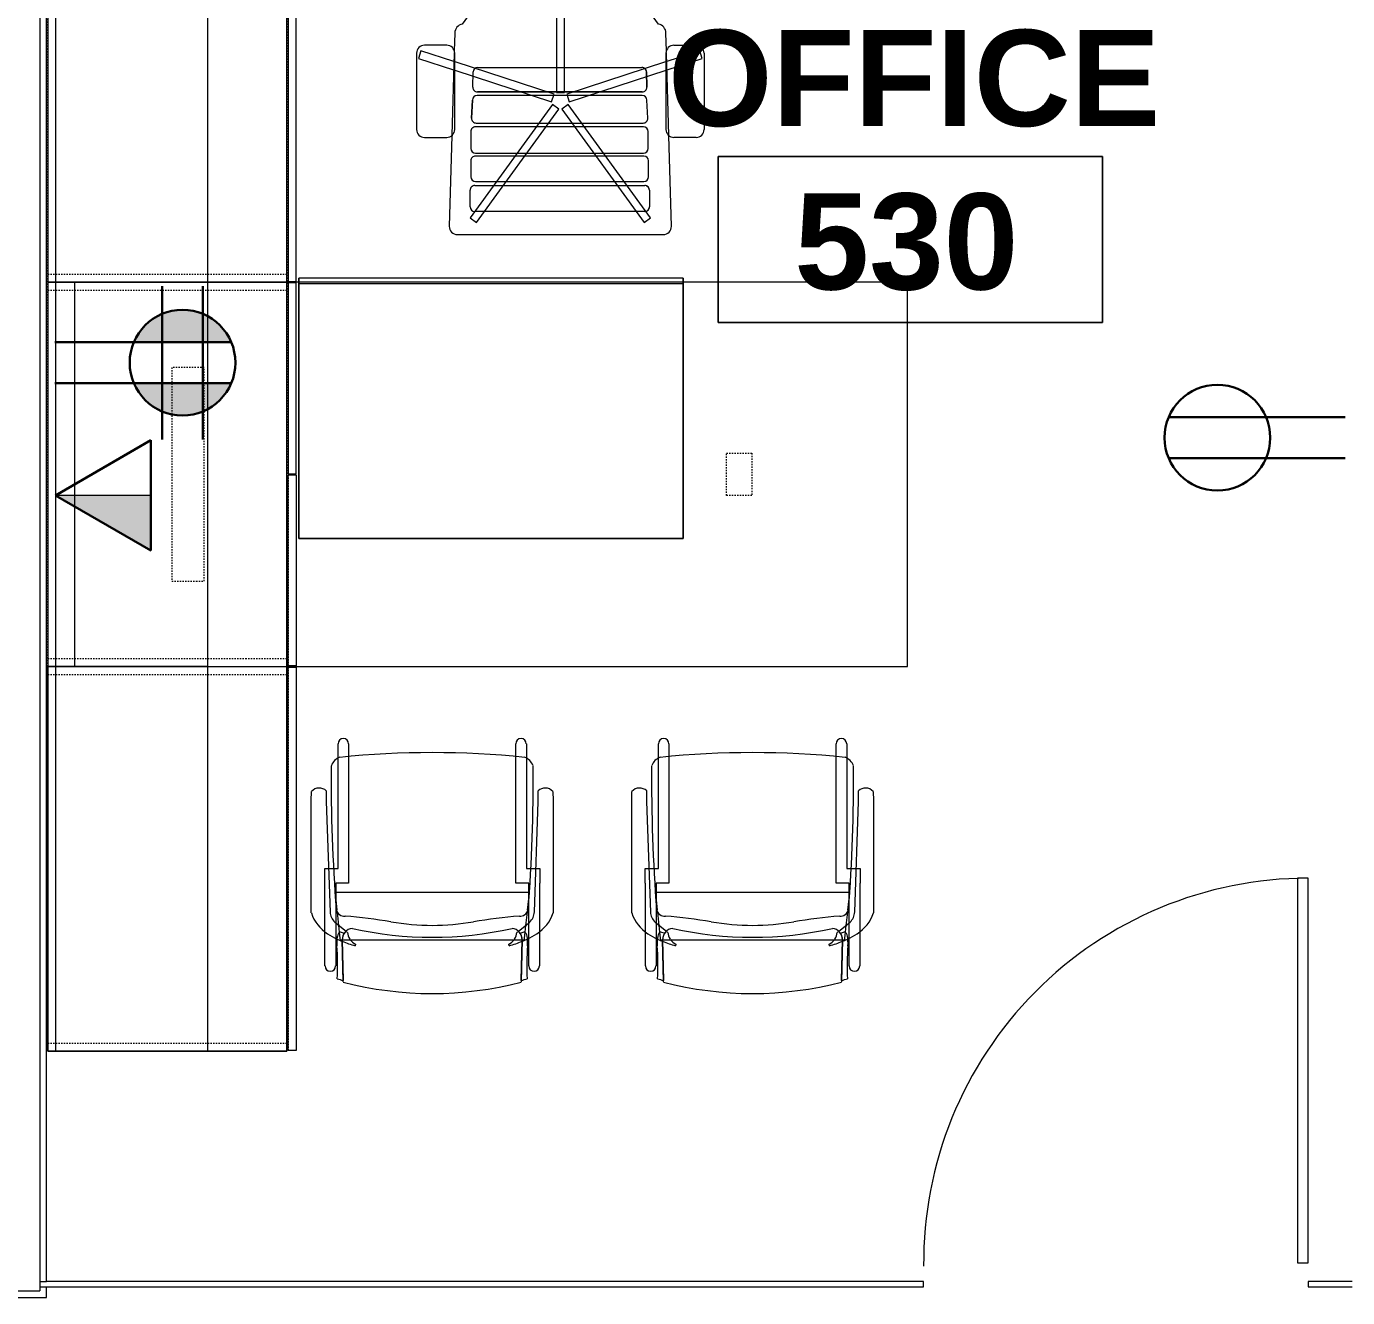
# Model space of a CAD drawing. Header units: inches. Extents: x 0 to 1865, y 0 to 1094.
# Drawn here: x 339.8 to 463.6, y 863.3 to 982.2 of the extents above; entities that cross this region are included whole.
import ezdxf

# ---------------------------------------------------------------- set-up
doc = ezdxf.new("R2010")
doc.units = ezdxf.units.IN
doc.header["$MEASUREMENT"] = 0
doc.linetypes.add('Dash', pattern=[0.25, 0.125, -0.125])
for name, color, linetype, lineweight in [('A-ANNO-NOTE', 131, 'Continuous', 9), ('A-AREA-IDEN', 2, 'Continuous', 9), ('A-DOOR', 31, 'Continuous', 13), ('A-WALL', 113, 'Continuous', 13), ('I-FURN', 30, 'Continuous', 9), ('I-FURN-PNLS', 30, 'Continuous', 9), ('I-WALL', 2, 'Continuous', 13)]:
    doc.layers.add(name, color=color, linetype=linetype, lineweight=lineweight)
doc.styles.add('Swis721 Lt BT_B', font='', dxfattribs={"height": 9})
doc.styles.get('Swis721 Lt BT_B').set_extended_font_data('Swis721 Lt BT', bold=True)

# ---------------------------------------------------------------- blocks, each defined once
blk = doc.blocks.new('F - EXECUTIVE DESK 2 - F - EXECUTIVE DESK 2-V19-Level 05 POWER _ SIGNAL')
at = {"layer": 'I-FURN'}
for p, q in [((47.63, 66.85), (47.63, 64.52)), ((48.38, 66.85), (47.63, 66.85)), ((48.38, 64.52), (48.38, 66.85)), ((53.31, 64.52), (42.69, 64.52)), ((53.27, 64.52), (42.73, 64.52)), ((47.63, 64.52), (47.63, 53.75)), ((48.38, 53.75), (48.38, 64.52)), ((41.56, 63.98), (38.81, 60.13)), ((57.19, 60.13), (54.44, 63.98)), ((42.87, 62.9), (53.13, 62.9)), ((37.36, 58.17), (35.28, 58.17)), ((38.11, 59.31), (38.06, 57.65)), ((57.94, 57.65), (57.89, 59.31)), ((58.64, 58.17), (60.72, 58.17)), ((34.54, 57.42), (34.54, 50.28)), ((34.95, 57.64), (34.71, 56.92)), ((34.71, 56.92), (38.01, 55.85)), ((38.04, 56.63), (34.95, 57.64)), ((38.06, 57.42), (37.84, 49.74)), ((38.06, 57.65), (38.06, 57.47)), ((38.11, 50.28), (38.11, 57.42)), ((57.9, 50.28), (57.9, 57.42)), ((57.94, 57.47), (57.94, 57.65)), ((58.16, 49.74), (57.94, 57.42)), ((61.06, 57.64), (57.96, 56.63)), ((57.99, 55.85), (61.29, 56.92)), ((61.29, 56.92), (61.06, 57.64)), ((61.47, 57.42), (61.47, 50.28)), ((38.01, 55.85), (38.11, 55.82)), ((38.11, 56.61), (38.04, 56.63)), ((38.11, 55.82), (47.17, 52.87)), ((47.41, 53.59), (38.15, 56.6)), ((40.28, 56.09), (55.63, 56.09)), ((40.28, 56.09), (55.63, 56.09)), ((57.85, 56.6), (48.6, 53.59)), ((48.83, 52.87), (57.9, 55.82)), ((57.96, 56.63), (57.9, 56.61)), ((57.9, 55.82), (57.99, 55.85)), ((39.8, 54.24), (39.84, 55.66)), ((39.8, 54.24), (39.84, 55.66)), ((56.07, 55.66), (56.11, 54.24)), ((56.11, 54.24), (56.07, 55.66)), ((55.67, 53.45), (40.2, 53.45)), ((55.67, 53.45), (40.2, 53.45)), ((55.67, 53.79), (40.24, 53.79)), ((40.24, 53.79), (55.67, 53.79)), ((47.17, 52.87), (47.41, 53.59)), ((47.63, 53.75), (48.38, 53.75)), ((48.6, 53.59), (48.83, 52.87)), ((47.26, 52.62), (39.56, 42.02)), ((39.76, 53.03), (39.68, 51.34)), ((39.68, 51.34), (39.76, 53.03)), ((40.16, 41.57), (47.86, 52.17)), ((47.86, 52.17), (47.26, 52.62)), ((48.74, 52.62), (48.14, 52.17)), ((48.14, 52.17), (55.84, 41.57)), ((56.44, 42.02), (48.74, 52.62)), ((56.19, 51.34), (56.11, 53.03)), ((56.19, 51.34), (56.11, 53.03)), ((40.12, 50.88), (55.75, 50.88)), ((40.12, 50.88), (55.75, 50.88)), ((35.28, 49.53), (37.36, 49.53)), ((37.84, 49.71), (37.6, 41.21)), ((39.61, 50.08), (39.61, 48.51)), ((39.61, 50.08), (39.61, 48.51)), ((55.78, 50.52), (40.06, 50.52)), ((55.78, 50.52), (40.06, 50.52)), ((56.22, 48.51), (56.22, 50.08)), ((56.22, 48.51), (56.22, 50.08)), ((58.4, 41.21), (58.16, 49.71)), ((60.72, 49.53), (58.64, 49.53)), ((39.61, 47.35), (39.61, 45.85)), ((39.61, 47.35), (39.61, 45.85)), ((40.06, 48.07), (55.78, 48.07)), ((40.06, 48.07), (55.78, 48.07)), ((55.82, 47.79), (40.06, 47.79)), ((55.82, 47.79), (40.06, 47.79)), ((56.26, 45.85), (56.26, 47.35)), ((56.26, 45.85), (56.26, 47.35)), ((39.55, 43.05), (39.55, 44.59)), ((39.55, 43.05), (39.55, 44.59)), ((39.99, 45.03), (55.9, 45.03)), ((39.99, 45.03), (55.9, 45.03)), ((40.06, 45.41), (55.82, 45.41)), ((40.06, 45.41), (55.82, 45.41)), ((56.35, 44.59), (56.35, 43.05)), ((56.35, 44.59), (56.35, 43.05)), ((55.91, 42.61), (39.99, 42.61)), ((55.91, 42.61), (39.99, 42.61)), ((39.56, 42.02), (40.16, 41.57)), ((55.84, 41.57), (56.44, 42.02)), ((38.35, 40.44), (57.65, 40.44)), ((59.5, 36.37), (23.5, 36.37)), ((23.5, 36), (23.5, 36.37)), ((23.5, 36.37), (23.5, 36.17)), ((23.5, 36), (23.5, 36.18)), ((23.5, 36.18), (23.5, 36.13)), ((23.5, 36.1), (23.5, 36)), ((23.5, 36.08), (23.5, 36.02)), ((23.5, 36), (23.5, 35.87)), ((23.5, 35.87), (23.5, 36)), ((23.5, 35.93), (23.5, 35.99)), ((23.5, 35.99), (23.5, 35.87)), ((23.5, 35.87), (23.5, 35.93)), ((59.5, 36.17), (59.5, 36.37)), ((59.5, 36.37), (59.5, 36.22)), ((59.5, 36.22), (59.5, 36)), ((59.5, 36.13), (59.5, 36.18)), ((59.5, 36.18), (59.5, 36)), ((59.5, 36), (59.5, 36.1)), ((59.5, 36.02), (59.5, 36.08)), ((59.5, 36), (59.5, 35.87)), ((59.5, 35.87), (59.5, 36)), ((59.5, 35.87), (59.5, 35.99)), ((59.5, 35.99), (59.5, 35.93)), ((59.5, 35.93), (59.5, 35.87)), ((23.5, 12), (23.5, 35.87)), ((23.5, 35.87), (59.5, 35.87)), ((23.5, 35.87), (59.5, 35.87)), ((23.5, 35.86), (23.5, 12)), ((59.5, 35.87), (59.5, 12)), ((59.5, 12), (59.5, 35.86)), ((59.5, 12), (23.5, 12)), ((59.5, 12), (23.5, 12))]:
    blk.add_line(p, q, dxfattribs=at)
for centre, radius, start, end in [((42.72, 63.02), 1.5, 91.3656, 140.4552), ((42.73, 63.71), 0.819, 90, 180), ((53.27, 63.71), 0.819, 0, 90), ((53.28, 63.02), 1.5, 39.5448, 88.6344), ((42.87, 63.87), 0.972, 190, 270), ((53.13, 63.87), 0.972, 270, 350), ((38.97, 59.29), 0.861, 100.7088, 178.3747), ((57.03, 59.29), 0.861, 1.6253, 79.2912), ((35.28, 57.42), 0.746, 90, 180), ((37.36, 57.42), 0.746, 0, 90), ((58.64, 57.42), 0.746, 90, 180), ((60.72, 57.42), 0.746, 360, 90), ((35.28, 50.28), 0.746, 180, 270), ((37.36, 50.28), 0.746, 270, 0), ((58.64, 50.28), 0.746, 180, 270), ((60.72, 50.28), 0.746, 270, 0), ((38.35, 41.19), 0.75, 178.3747, 270), ((57.65, 41.19), 0.75, 270, 1.6253)]:
    blk.add_arc(centre, radius, start, end, dxfattribs=at)
for centre, major_axis, ratio, start_param, end_param in [((40.28, 55.65), (0.441, 0), 0.99965, 1.570796, 3.116145), ((40.28, 55.65), (0.441, 0), 0.99965, 1.570796, 3.116145), ((55.63, 55.65), (0.441, 0), 0.99965, 0.025448, 1.570796), ((55.63, 55.65), (0.441, 0), 0.99965, 0.798122, 1.570796), ((55.63, 55.65), (0.441, 0), 0.99965, 0.025448, 0.798122), ((40.2, 53.01), (0.441, 0), 0.998574, 1.570796, 3.092009), ((40.2, 53.01), (0.441, 0), 0.998574, 1.570796, 3.092009), ((40.24, 54.23), (0.441, 0), 0.99965, 3.116145, 4.712389), ((40.24, 54.23), (0.441, 0), 0.99965, 3.116145, 4.712389), ((55.67, 54.23), (0.441, 0), 0.99965, 4.712389, 6.308633), ((55.67, 54.23), (0.441, 0), 0.99965, 4.712389, 6.308633), ((55.67, 53.01), (0.441, 0), 0.998574, 0.049584, 1.570796), ((55.67, 53.01), (0.441, 0), 0.998574, 0.049584, 1.570796), ((40.12, 51.32), (0.441, 0), 0.998574, 3.092009, 4.712389), ((40.12, 51.32), (0.441, 0), 0.998574, 3.092009, 4.712389), ((55.75, 51.32), (0.441, 0), 0.998574, 4.712389, 6.332769), ((55.75, 51.32), (0.441, 0), 0.998574, 4.712389, 6.332769), ((40.06, 50.08), (0.441, 0), 0.999403, 1.570796, 3.141593), ((40.06, 50.08), (0.441, 0), 0.999403, 1.570796, 3.141593), ((55.78, 50.08), (0.441, 0), 0.999403, 0, 1.570796), ((55.78, 50.08), (0.441, 0), 0.999403, 0, 1.570796), ((40.06, 48.51), (0.441, 0), 0.999403, 3.141593, 4.712389), ((40.06, 48.51), (0.441, 0), 0.999403, 3.141593, 4.712389), ((55.78, 48.51), (0.441, 0), 0.999403, 4.712389, 6.283185), ((55.78, 48.51), (0.441, 0), 0.999403, 4.712389, 6.283185), ((40.06, 47.35), (0.441, 0), 0.999591, 1.570796, 3.141593), ((40.06, 47.35), (0.441, 0), 0.999591, 1.570796, 3.141593), ((55.82, 47.35), (0.441, 0), 0.999591, 0, 1.570796), ((55.82, 47.35), (0.441, 0), 0.999591, 0, 1.570796), ((40.06, 45.85), (0.441, 0), 0.999591, 3.141593, 4.712389), ((40.06, 45.85), (0.441, 0), 0.999591, 3.141593, 4.712389), ((55.82, 45.85), (0.441, 0), 0.999591, 4.712389, 6.283185), ((55.82, 45.85), (0.441, 0), 0.999591, 4.712389, 6.283185), ((39.99, 44.59), (0.441, 0), 0.994522, 1.570796, 3.141593), ((39.99, 44.59), (0.441, 0), 0.994522, 1.570796, 3.141593), ((55.9, 44.59), (0.442, 0), 0.994522, 0, 1.570796), ((55.9, 44.59), (0.442, 0), 0.994522, 0.785398, 1.570796), ((55.9, 44.59), (0.442, 0), 0.994522, 0, 0.785398), ((39.99, 43.05), (0.441, 0), 0.994522, 3.141593, 4.712389), ((39.99, 43.05), (0.441, 0), 0.994522, 3.141593, 4.712389), ((55.91, 43.05), (0.441, 0), 0.994522, 4.712389, 6.283185), ((55.91, 43.05), (-0.441, 0), 0.994522, 1.570796, 2.356194), ((55.91, 43.05), (0.441, 0), 0.994522, 5.497787, 6.283185)]:
    blk.add_ellipse(centre, major_axis=major_axis, ratio=ratio, start_param=start_param, end_param=end_param, dxfattribs=at)
at = {"layer": 'I-FURN-PNLS'}
for p, q in [((0, 90), (0, 72)), ((22.38, 90), (0, 90)), ((22.38, 72), (22.38, 90)), ((22.53, 89.94), (23.28, 89.94)), ((22.53, 72.06), (22.53, 89.94)), ((23.28, 89.94), (23.28, 72.06)), ((0, 72), (0, 0)), ((15, 72), (0, 72)), ((0, 72), (0, 0)), ((0.75, 72), (0, 72)), ((0.75, 72), (0, 72)), ((0, 72), (0, 0)), ((0, 72), (0, 0)), ((0.75, 72), (0, 72)), ((0, 72), (22.38, 72)), ((0, 72), (0, 36)), ((0.75, 72), (0, 72)), ((0.75, 0), (0.75, 72)), ((0.75, 0), (0.75, 72)), ((0.75, 0), (0.75, 72)), ((15, 72), (0.75, 72)), ((15, 72), (0.75, 72)), ((15, 0), (15, 72)), ((22.38, 72), (15, 72)), ((22.38, 72), (15, 72)), ((22.38, 36), (22.38, 72)), ((22.38, 36), (22.38, 72)), ((22.5, 71.94), (22.5, 36.06)), ((23.25, 71.94), (22.5, 71.94)), ((23.28, 72.06), (22.53, 72.06)), ((23.25, 36.06), (23.25, 71.94)), ((0, 36), (0.75, 36)), ((0, 36), (0, 0)), ((0.75, 36), (0, 36)), ((0.75, 36), (2.5, 36)), ((2.5, 36), (0.75, 36)), ((15, 36), (2.5, 36)), ((2.5, 36), (2.5, 0)), ((2.5, 36), (15, 36)), ((15, 36), (2.5, 36)), ((80.5, 36), (15, 36)), ((15, 36), (22.38, 36)), ((22.38, 36), (15, 36)), ((22.38, 0), (22.38, 36)), ((22.38, 0), (22.38, 36)), ((22.5, 36.06), (23.25, 36.06)), ((23.25, 35.94), (22.5, 35.94)), ((22.5, 35.94), (22.5, 18.06)), ((23.25, 18.06), (23.25, 35.94)), ((59.5, 36.37), (23.5, 36.37)), ((23.5, 36.37), (23.5, 12)), ((59.5, 12), (59.5, 36.37)), ((80.5, 0), (80.5, 36)), ((22.5, 18.06), (23.25, 18.06)), ((22.5, 17.94), (23.25, 17.94)), ((22.5, 0.06), (22.5, 17.94)), ((23.25, 17.94), (23.25, 0.06)), ((23.5, 12), (59.5, 12)), ((0, 0), (15, 0)), ((0, 0), (0.75, 0)), ((0.75, 0), (2.5, 0)), ((2.5, 0), (15, 0)), ((15, 0), (22.38, 0)), ((23.25, 0.06), (22.5, 0.06)), ((0, 0), (0.75, 0)), ((0, 0), (0.75, 0)), ((0, 0), (0, -36)), ((0, 0), (0.75, 0)), ((0, -36), (0, 0)), ((0, 0), (0, -36)), ((15, 0), (0, 0)), ((0.75, 0), (2.5, 0)), ((0.75, -36), (0.75, 0)), ((2.5, 0), (15, 0)), ((2.5, 0), (15, 0)), ((15, 0), (80.5, 0)), ((15, 0), (22.38, 0)), ((15, -36), (15, 0)), ((22.38, -36), (22.38, 0)), ((22.38, 0), (22.38, -36)), ((22.5, -0.06), (23.25, -0.06)), ((22.5, -35.94), (22.5, -0.06)), ((23.25, -0.06), (23.25, -35.94)), ((0, -36), (15, -36)), ((15, -36), (0, -36)), ((0, -36), (15, -36)), ((15, -36), (22.38, -36)), ((22.38, -36), (15, -36)), ((23.25, -35.94), (22.5, -35.94))]:
    blk.add_line(p, q, dxfattribs=at)
at = {"layer": 'I-FURN-PNLS', "linetype": 'Dash'}
for p, q in [((0, 89.25), (22.38, 89.25)), ((0.75, 72.75), (0.75, 89.25)), ((22.53, 89.94), (22.53, 72.06)), ((0, 72.75), (22.38, 72.75)), ((0, 0), (0, 72)), ((0, 36), (0, 72)), ((22.38, 36), (22.38, 72)), ((22.5, 36.06), (22.5, 71.94)), ((0, 71.25), (0.75, 71.25)), ((0.75, 71.25), (15, 71.25)), ((15, 71.25), (22.38, 71.25)), ((0, 36.75), (0.75, 36.75)), ((0, 0), (0, 36)), ((0.75, 36.75), (15, 36.75)), ((15, 36.75), (22.38, 36.75)), ((22.38, 0), (22.38, 36)), ((22.5, 18.06), (22.5, 35.94)), ((0, 35.25), (0.75, 35.25)), ((0.75, 35.25), (2.5, 35.25)), ((2.5, 35.25), (15, 35.25)), ((15, 35.25), (22.38, 35.25)), ((11.63, 28), (11.63, 8)), ((14.63, 28), (11.63, 28)), ((14.63, 8), (14.63, 28)), ((63.57, 19.97), (65.93, 19.97)), ((63.57, 16.03), (63.57, 19.97)), ((65.93, 19.97), (65.93, 16.03)), ((22.5, 17.94), (22.5, 0.06)), ((65.93, 16.03), (63.57, 16.03)), ((11.63, 8), (14.63, 8)), ((0, 0.75), (0.75, 0.75)), ((0.75, 0.75), (2.5, 0.75)), ((2.5, 0.75), (15, 0.75)), ((15, 0.75), (22.38, 0.75)), ((22.38, 0), (22.38, -36)), ((0, 0), (0, -36)), ((0, -0.75), (15, -0.75)), ((15, -0.75), (22.38, -0.75)), ((22.5, -0.06), (22.5, -35.94)), ((0, -35.25), (15, -35.25)), ((15, -35.25), (22.38, -35.25))]:
    blk.add_line(p, q, dxfattribs=at)
blk = doc.blocks.new('F-Haworth_Chair_X99-Seminar - X99 Seminar Chair with Glides-V20-Level 05 POWER _ SIGNAL')
at = {"layer": 'I-FURN'}
for p, q in [((-8.82, 9.44), (-8.82, 10.78)), ((-7.83, 10.78), (-7.83, 9.57)), ((7.83, 9.57), (7.83, 10.78)), ((8.82, 10.78), (8.82, 9.44)), ((-8.82, 8.85), (-8.82, 9.44)), ((-8.82, -0.89), (-8.82, 8.84)), ((-7.83, 9.57), (-7.83, -2.27)), ((7.83, -2.27), (7.83, 9.57)), ((8.82, 9.44), (8.82, -0.89)), ((-11.32, 5.48), (-11.3, 6.32)), ((-9.92, 6.36), (-9.92, 5.36)), ((9.92, 5.36), (9.92, 6.36)), ((11.3, 6.32), (11.32, 5.48)), ((-11.32, -5.06), (-11.32, 5.48)), ((-9.92, 5.36), (-9.57, -4.97)), ((9.57, -4.97), (9.92, 5.36)), ((11.32, 5.48), (11.32, -5.06)), ((-10.07, -0.89), (-9.71, -0.89)), ((-10.07, -2.27), (-10.07, -0.89)), ((-9.71, -0.89), (-9.2, -0.89)), ((-9.2, -0.89), (-8.82, -0.89)), ((8.82, -0.89), (9.2, -0.89)), ((9.2, -0.89), (9.71, -0.89)), ((9.71, -0.89), (10.07, -0.89)), ((10.07, -0.89), (10.07, -2.27)), ((-10.04, -2.27), (-10.07, -2.27)), ((-10.04, -4.99), (-10.04, -2.27)), ((-9.04, -2.27), (-9.04, -3.12)), ((-7.83, -2.27), (-9.04, -2.27)), ((9.04, -2.27), (7.83, -2.27)), ((9.04, -3.12), (9.04, -2.27)), ((10.04, -2.27), (10.04, -4.99)), ((10.07, -2.27), (10.04, -2.27)), ((-9.07, -3.12), (9.07, -3.12)), ((-9.07, -3.2), (-9.07, -3.12)), ((-8.9, -4.8), (-9.07, -3.2)), ((-9.04, -3.12), (-9.04, -3.43)), ((-9.04, -3.43), (-9.04, -3.62)), ((-9.04, -3.62), (-9.04, -5.99)), ((9.07, -3.2), (8.9, -4.8)), ((9.04, -3.43), (9.04, -3.12)), ((9.04, -3.62), (9.04, -3.43)), ((9.04, -5.99), (9.04, -3.62)), ((9.07, -3.12), (9.07, -3.2)), ((-8.88, -4.99), (-8.89, -4.91)), ((8.89, -4.91), (8.88, -4.99)), ((-10.04, -6.81), (-10.04, -5)), ((-9.13, -5.92), (-8.07, -6.77)), ((-9.04, -5.99), (-9.04, -7.4)), ((-8.75, -6.22), (-8.88, -4.99)), ((8.07, -6.77), (9.13, -5.92)), ((8.88, -4.99), (8.75, -6.22)), ((9.04, -7.4), (9.04, -5.99)), ((10.04, -5), (10.04, -6.81)), ((-10.04, -10.02), (-10.04, -6.81)), ((-9.04, -7.4), (-9.04, -10.02)), ((-8.68, -6.87), (-8.75, -6.22)), ((-8.62, -7.42), (-8.68, -6.87)), ((-8.61, -6.81), (-8.23, -6.95)), ((-8.03, -6.81), (-7.95, -6.87)), ((7.95, -6.87), (8.03, -6.81)), ((8.23, -6.95), (8.61, -6.81)), ((8.68, -6.87), (8.62, -7.42)), ((8.75, -6.22), (8.68, -6.87)), ((9.04, -10.02), (9.04, -7.4)), ((10.04, -6.81), (10.04, -10.02)), ((-8.6, -7.6), (-8.62, -7.43)), ((-8.49, -7.6), (-8.56, -7.6)), ((-8.42, -7.57), (-8.34, -11.37)), ((-8.34, -11.52), (-8.42, -7.57)), ((-7.65, -7.6), (-8.4, -7.6)), ((7.65, -7.6), (-7.65, -7.6)), ((-7.18, -7.99), (-7.21, -8.13)), ((7.21, -8.13), (7.18, -7.99)), ((8.4, -7.6), (7.65, -7.6)), ((8.34, -11.37), (8.42, -7.57)), ((8.42, -7.57), (8.34, -11.52)), ((8.56, -7.6), (8.49, -7.6)), ((8.62, -7.43), (8.6, -7.6))]:
    blk.add_line(p, q, dxfattribs=at)
for centre, radius, start, end in [((-8.32, 10.78), 0.495, 0, 180), ((8.32, 10.78), 0.495, 0, 180), ((0, -75.01), 84.96, 84.1475, 95.8525), ((-8.21, 8.28), 1.31, 110.0433, 159.9567), ((144.06, 7.32), 153.52, 179.4749, 184.5213), ((8.21, 8.28), 1.31, 20.0433, 69.9567), ((-144.06, 7.32), 153.52, 355.4787, 0.5251), ((-10.58, 5.68), 0.956, 45.8901, 138.1099), ((10.58, 5.68), 0.956, 41.8901, 134.1099), ((-8.24, -4.59), 0.763, 194.2338, 275.7662), ((8.24, -4.59), 0.763, 264.2338, 345.7662), ((-7.87, -3.92), 3.63, 198.1789, 238.0478), ((-8.18, -4.9), 1.39, 182.8013, 227.1078), ((-11.32, -48.08), 42.84, 79.9767, 85.7699), ((0, 15.97), 22.19, 259.9767, 280.0233), ((11.32, -48.08), 42.84, 94.2301, 100.0233), ((8.18, -4.9), 1.39, 312.8922, 357.1987), ((7.87, -3.92), 3.63, 301.9522, 341.8211), ((-4.71, 1.15), 9.61, 238.0478, 243.9964), ((-5.2, -7.86), 3.74, 170.0936, 184.0143), ((-8.28, -7.33), 0.613, 122.5427, 170.0936), ((-7.37, -7.55), 1.05, 95.9554, 181.1786), ((-7.37, -7.55), 1.05, 145.2002, 181.1786), ((-6.55, -6.76), 1.38, 185.0878, 212.4248), ((0, 26.49), 33.83, 257.2285, 282.7715), ((7.37, -7.55), 1.05, 358.8214, 84.0446), ((6.55, -6.76), 1.38, 327.5752, 354.9122), ((7.37, -7.55), 1.05, 358.8214, 34.7998), ((8.28, -7.33), 0.613, 9.9064, 57.4573), ((5.2, -7.86), 3.74, 355.9857, 9.9064), ((4.71, 1.15), 9.61, 296.0036, 301.9522), ((-36.06, -10.03), 27.2, 357.4882, 4.0143), ((-4.71, 1.15), 9.61, 243.9964, 246.4906), ((-4.71, 1.15), 9.61, 246.6393, 247.073), ((-4.71, 1.15), 9.61, 247.2631, 254.9334), ((-6.55, -6.76), 1.38, 214.0187, 242.9497), ((6.55, -6.76), 1.38, 297.0503, 325.9813), ((4.71, 1.15), 9.61, 285.0666, 292.7369), ((4.71, 1.15), 9.61, 292.927, 293.3607), ((4.71, 1.15), 9.61, 293.5094, 296.0036), ((36.06, -10.03), 27.2, 175.9857, 182.5118), ((-9.54, -10.02), 0.498, 180, 0), ((9.54, -10.02), 0.498, 180, 0), ((0, 20.73), 33.17, 254.4478, 255.4234), ((0, 20.29), 32.89, 255.304, 284.6925), ((0, 20.73), 33.17, 284.5766, 285.5522)]:
    blk.add_arc(centre, radius, start, end, dxfattribs=at)
blk = doc.blocks.new('F-Haworth_Chair_X99-Seminar - X99 Seminar Chair with Glides-V21-Level 05 POWER _ SIGNAL')
at = {"layer": 'I-FURN'}
for p, q in [((-8.82, 9.44), (-8.82, 10.78)), ((-7.83, 10.78), (-7.83, 9.57)), ((7.83, 9.57), (7.83, 10.78)), ((8.82, 10.78), (8.82, 9.44)), ((-8.82, -0.89), (-8.82, 9.44)), ((-7.83, 9.57), (-7.83, -2.27)), ((7.83, -2.27), (7.83, 9.57)), ((8.82, 9.44), (8.82, -0.89)), ((-11.32, 5.48), (-11.3, 6.32)), ((-9.92, 6.36), (-9.92, 5.36)), ((9.92, 5.36), (9.92, 6.36)), ((11.3, 6.32), (11.32, 5.48)), ((-11.32, -5.06), (-11.32, 5.48)), ((-9.92, 5.36), (-9.57, -4.97)), ((9.57, -4.97), (9.92, 5.36)), ((11.32, 5.48), (11.32, -5.06)), ((-10.07, -0.89), (-9.71, -0.89)), ((-10.07, -2.27), (-10.07, -0.89)), ((-9.71, -0.89), (-9.2, -0.89)), ((-9.2, -0.89), (-8.82, -0.89)), ((8.82, -0.89), (9.2, -0.89)), ((9.2, -0.89), (9.71, -0.89)), ((9.71, -0.89), (10.07, -0.89)), ((10.07, -0.89), (10.07, -2.27)), ((-10.04, -2.27), (-10.07, -2.27)), ((-10.04, -4.99), (-10.04, -2.27)), ((-9.04, -2.27), (-9.04, -3.12)), ((-7.83, -2.27), (-9.04, -2.27)), ((9.04, -2.27), (7.83, -2.27)), ((9.04, -3.12), (9.04, -2.27)), ((10.04, -2.27), (10.04, -4.99)), ((10.07, -2.27), (10.04, -2.27)), ((-9.07, -3.12), (9.07, -3.12)), ((-9.07, -3.2), (-9.07, -3.12)), ((-8.9, -4.8), (-9.07, -3.2)), ((-9.04, -3.12), (-9.04, -3.43)), ((-9.04, -3.43), (-9.04, -3.62)), ((-9.04, -3.62), (-9.04, -5.99)), ((9.07, -3.2), (8.9, -4.8)), ((9.04, -3.43), (9.04, -3.12)), ((9.04, -3.62), (9.04, -3.43)), ((9.04, -5.99), (9.04, -3.62)), ((9.07, -3.12), (9.07, -3.2)), ((-8.88, -4.99), (-8.89, -4.91)), ((8.89, -4.91), (8.88, -4.99)), ((-10.04, -6.81), (-10.04, -5)), ((-9.13, -5.92), (-8.07, -6.77)), ((-9.04, -5.99), (-9.04, -7.4)), ((-8.75, -6.22), (-8.88, -4.99)), ((8.07, -6.77), (9.13, -5.92)), ((8.88, -4.99), (8.75, -6.22)), ((9.04, -7.4), (9.04, -5.99)), ((10.04, -5), (10.04, -6.81)), ((-10.04, -10.02), (-10.04, -6.81)), ((-9.04, -7.4), (-9.04, -10.02)), ((-8.68, -6.87), (-8.75, -6.22)), ((-8.62, -7.42), (-8.68, -6.87)), ((-8.61, -6.81), (-8.23, -6.95)), ((-8.03, -6.81), (-7.95, -6.87)), ((7.95, -6.87), (8.03, -6.81)), ((8.23, -6.95), (8.61, -6.81)), ((8.68, -6.87), (8.62, -7.42)), ((8.75, -6.22), (8.68, -6.87)), ((9.04, -10.02), (9.04, -7.4)), ((10.04, -6.81), (10.04, -10.02)), ((-8.6, -7.6), (-8.62, -7.43)), ((-8.49, -7.6), (-8.56, -7.6)), ((-8.42, -7.57), (-8.34, -11.37)), ((-8.34, -11.52), (-8.42, -7.57)), ((-7.65, -7.6), (-8.4, -7.6)), ((7.65, -7.6), (-7.65, -7.6)), ((-7.18, -7.99), (-7.21, -8.13)), ((7.21, -8.13), (7.18, -7.99)), ((8.4, -7.6), (7.65, -7.6)), ((8.34, -11.37), (8.42, -7.57)), ((8.42, -7.57), (8.34, -11.52)), ((8.56, -7.6), (8.49, -7.6)), ((8.62, -7.43), (8.6, -7.6))]:
    blk.add_line(p, q, dxfattribs=at)
for centre, radius, start, end in [((-8.32, 10.78), 0.495, 0, 180), ((8.32, 10.78), 0.495, 0, 180), ((0, -75.01), 84.96, 84.1475, 95.8525), ((-8.21, 8.28), 1.31, 110.0433, 159.9567), ((144.06, 7.32), 153.52, 179.4749, 184.5213), ((8.21, 8.28), 1.31, 20.0433, 69.9567), ((-144.06, 7.32), 153.52, 355.4787, 0.5251), ((-10.58, 5.68), 0.956, 45.8901, 138.1099), ((10.58, 5.68), 0.956, 41.8901, 134.1099), ((-8.24, -4.59), 0.763, 194.2338, 275.7662), ((8.24, -4.59), 0.763, 264.2338, 345.7662), ((-7.87, -3.92), 3.63, 198.1789, 238.0478), ((-8.18, -4.9), 1.39, 182.8013, 227.1078), ((-11.32, -48.08), 42.84, 79.9767, 85.7699), ((0, 15.97), 22.19, 259.9767, 280.0233), ((11.32, -48.08), 42.84, 94.2301, 100.0233), ((8.18, -4.9), 1.39, 312.8922, 357.1987), ((7.87, -3.92), 3.63, 301.9522, 341.8211), ((-4.71, 1.15), 9.61, 238.0478, 243.9964), ((-5.2, -7.86), 3.74, 170.0936, 184.0143), ((-8.28, -7.33), 0.613, 122.5427, 170.0936), ((-7.37, -7.55), 1.05, 95.9554, 181.1786), ((-7.37, -7.55), 1.05, 145.2002, 181.1786), ((-6.55, -6.76), 1.38, 185.0878, 212.4248), ((0, 26.49), 33.83, 257.2285, 282.7715), ((7.37, -7.55), 1.05, 358.8214, 84.0446), ((6.55, -6.76), 1.38, 327.5752, 354.9122), ((7.37, -7.55), 1.05, 358.8214, 34.7998), ((8.28, -7.33), 0.613, 9.9064, 57.4573), ((5.2, -7.86), 3.74, 355.9857, 9.9064), ((4.71, 1.15), 9.61, 296.0036, 301.9522), ((-36.06, -10.03), 27.2, 357.4882, 4.0143), ((-4.71, 1.15), 9.61, 243.9964, 246.4906), ((-4.71, 1.15), 9.61, 246.6393, 247.073), ((-4.71, 1.15), 9.61, 247.2631, 254.9334), ((-6.55, -6.76), 1.38, 214.0187, 242.9497), ((6.55, -6.76), 1.38, 297.0503, 325.9813), ((4.71, 1.15), 9.61, 285.0666, 292.7369), ((4.71, 1.15), 9.61, 292.927, 293.3607), ((4.71, 1.15), 9.61, 293.5094, 296.0036), ((36.06, -10.03), 27.2, 175.9857, 182.5118), ((-9.54, -10.02), 0.498, 180, 0), ((9.54, -10.02), 0.498, 180, 0), ((0, 20.73), 33.17, 254.4478, 255.4234), ((0, 20.29), 32.89, 255.304, 284.6925), ((0, 20.73), 33.17, 284.5766, 285.5522)]:
    blk.add_arc(centre, radius, start, end, dxfattribs=at)
blk = doc.blocks.new('Door - Glass Single - Patch - Short Handle-8039778-Level 05 POWER _ SIGNAL')
at = {"layer": 'A-DOOR', "lineweight": 20}
for p, q in [((17, 38), (17, 2)), ((18, 38), (17, 38)), ((18, 2), (18, 38)), ((17, 2), (18, 2))]:
    blk.add_line(p, q, dxfattribs=at)
at = {"layer": 'A-DOOR', "lineweight": 9}
blk.add_arc((18, 2), 36, 90, 180.5, dxfattribs=at)
blk = doc.blocks.new('Room Tag - Room Name and Number-3379422-Level 05 POWER _ SIGNAL')
at = {"layer": 'A-AREA-IDEN'}
for p, q in [((-0.1881, -0.1636), (-0.1881, -0.0018)), ((-0.1881, -0.0018), (0.1869, -0.0018)), ((0.1869, -0.0018), (-0.1881, -0.0018)), ((-0.1881, -0.0018), (-0.1881, -0.1636)), ((0.1869, -0.0018), (0.1869, -0.1636)), ((0.1869, -0.1636), (0.1869, -0.0018)), ((0.1869, -0.1636), (-0.1881, -0.1636)), ((-0.1881, -0.1636), (0.1869, -0.1636))]:
    blk.add_line(p, q, dxfattribs=at)

msp = doc.modelspace()

# ---------------------------------------------------------------- hatches: boundary and pattern name
at = {"layer": 'A-ANNO-NOTE'}
for points in [[(350.05, 953.03), (355.8, 955.52), (350.62, 953.9)], [(358.96, 952.79), (355.8, 955.52), (350.05, 953.03)], [(350.62, 953.9), (355.8, 955.52), (353.47, 955.61)], [(350.62, 953.9), (353.47, 955.61), (351.79, 954.93)], [(351.79, 954.93), (353.47, 955.61), (353.09, 955.52)], [(355.42, 955.61), (355.16, 955.66), (353.47, 955.61)], [(355.8, 955.52), (355.42, 955.61), (353.47, 955.61)], [(355.16, 955.66), (355.03, 955.67), (353.73, 955.66)], [(355.03, 955.67), (354.38, 955.71), (353.86, 955.67)], [(358.96, 952.79), (355.92, 955.48), (355.8, 955.52)], [(358.96, 952.79), (356.99, 955), (355.92, 955.48)], [(350.62, 953.9), (351.79, 954.93), (351.36, 954.63)], [(357.73, 954.46), (357.53, 954.63), (356.99, 955)], [(358.96, 952.79), (357.73, 954.46), (356.99, 955)], [(358.96, 952.79), (358.19, 954), (357.73, 954.46)], [(349.88, 952.67), (358.96, 952.79), (350.05, 953.03)], [(349.88, 952.67), (359.01, 952.67), (358.96, 952.79)], [(358.96, 952.79), (358.9, 952.91), (358.51, 953.59)], [(349.93, 948.72), (358.96, 948.72), (349.88, 948.84)], [(358.96, 948.72), (359.01, 948.84), (349.88, 948.84)], [(350.05, 948.49), (358.84, 948.49), (349.93, 948.72)], [(358.84, 948.49), (358.96, 948.72), (349.93, 948.72)], [(353.47, 945.9), (358.84, 948.49), (350.05, 948.49)], [(350.97, 947.23), (350.05, 948.49), (350.62, 947.62)], [(353.47, 945.9), (350.05, 948.49), (350.97, 947.23)], [(353.47, 945.9), (356.65, 946.33), (358.84, 948.49)], [(356.65, 946.33), (358.27, 947.62), (358.84, 948.49)], [(358.27, 947.62), (358.51, 947.93), (358.78, 948.37)], [(353.47, 945.9), (350.97, 947.23), (351.47, 946.81)], [(353.47, 945.9), (351.47, 946.81), (351.68, 946.65)], [(353.47, 945.9), (351.68, 946.65), (352.72, 946.12)], [(356.65, 946.33), (357.1, 946.58), (358.27, 947.62)], [(357.1, 946.58), (357.73, 947.05), (358.27, 947.62)], [(353.47, 945.9), (355.55, 945.93), (356.65, 946.33)], [(353.73, 945.86), (355.55, 945.93), (353.47, 945.9)], [(355.16, 945.86), (355.55, 945.93), (353.73, 945.86)], [(355.03, 945.84), (355.16, 945.86), (353.73, 945.86)], [(354.38, 945.81), (355.03, 945.84), (353.86, 945.84)], [(355.55, 945.93), (355.92, 946.03), (356.65, 946.33)], [(351.47, 933.18), (351.47, 938.34), (342.54, 938.34), (342.89, 938.14)]]:
    msp.add_hatch(color=256, dxfattribs=at).paths.add_polyline_path(points, flags=0)

# ---------------------------------------------------------------- linework, layer by layer
at = {"layer": 'A-ANNO-NOTE', "lineweight": 30}
for p, q in [((352.53, 957.93), (352.53, 943.58)), ((356.36, 957.93), (356.36, 943.58)), ((342.48, 952.67), (359.01, 952.67)), ((342.48, 948.84), (359.01, 948.84)), ((463.32, 945.66), (446.79, 945.66)), ((342.54, 938.34), (351.47, 943.5)), ((351.47, 943.5), (351.47, 933.18)), ((463.32, 941.83), (446.79, 941.83)), ((463.32, 941.83), (446.79, 941.83)), ((342.54, 938.34), (351.47, 933.18))]:
    msp.add_line(p, q, dxfattribs=at)
at = {"layer": 'A-ANNO-NOTE'}
for p, q in [((349.88, 952.67), (359.01, 952.67)), ((359.01, 948.84), (349.88, 948.84)), ((342.54, 938.34), (351.47, 933.18)), ((351.47, 938.34), (342.54, 938.34)), ((351.47, 933.18), (351.47, 938.34))]:
    msp.add_line(p, q, dxfattribs=at)
at = {"layer": 'A-ANNO-NOTE', "lineweight": 30}
for centre in [(354.45, 950.76), (451.36, 943.74)]:
    msp.add_circle(centre, 4.95, dxfattribs=at)
at = {"layer": 'A-ANNO-NOTE'}
for start, end in [(22.7756, 157.2244), (202.7756, 337.2244)]:
    msp.add_arc((354.45, 950.76), 4.95, start, end, dxfattribs=at)
at = {"layer": 'A-WALL'}
for p, q in [((341.08, 1013.5), (341.08, 863.88)), ((338.58, 863.88), (341.08, 863.88)), ((341.08, 864.75), (341.7, 864.75)), ((341.08, 864.25), (341.7, 864.25))]:
    msp.add_line(p, q, dxfattribs=at)
at = {"layer": 'I-WALL'}
for p, q in [((341.7, 864.75), (341.7, 1013.5)), ((423.85, 864.75), (341.7, 864.75)), ((341.7, 863.25), (341.7, 864.25)), ((341.7, 864.25), (423.85, 864.25)), ((423.85, 864.25), (423.85, 864.75)), ((463.97, 864.75), (459.85, 864.75)), ((459.85, 864.75), (459.85, 864.25)), ((459.85, 864.25), (463.97, 864.25)), ((337.95, 863.25), (341.7, 863.25))]:
    msp.add_line(p, q, dxfattribs=at)

# ---------------------------------------------------------------- block references
at = {"layer": 'A-AREA-IDEN', "xscale": 95.99999999999994, "yscale": 95.99999999999994, "zscale": 95.99999999999994}
msp.add_blockref('Room Tag - Room Name and Number-3379422-Level 05 POWER _ SIGNAL', (422.67, 970.24), dxfattribs=at)
at = {"layer": 'A-DOOR'}
msp.add_blockref('Door - Glass Single - Patch - Short Handle-8039778-Level 05 POWER _ SIGNAL', (441.85, 864.5), dxfattribs=at)
at = {"layer": 'I-FURN'}
for name, p in [('F - EXECUTIVE DESK 2 - F - EXECUTIVE DESK 2-V19-Level 05 POWER _ SIGNAL', (341.83, 922.31)), ('F-Haworth_Chair_X99-Seminar - X99 Seminar Chair with Glides-V21-Level 05 POWER _ SIGNAL', (377.83, 904.31)), ('F-Haworth_Chair_X99-Seminar - X99 Seminar Chair with Glides-V20-Level 05 POWER _ SIGNAL', (407.83, 904.31))]:
    msp.add_blockref(name, p, dxfattribs=at)

# ---------------------------------------------------------------- texts
at = {"layer": 'A-AREA-IDEN', "char_height": 9, "attachment_point": 1, "style": 'Swis721 Lt BT_B'}
for s, insert, width in [('OFFICE', (399.92, 981.91), 54.843), ('530', (411.75, 966.61), 25.452)]:
    msp.add_mtext(s, dxfattribs=dict(at, insert=insert, width=width))

doc.saveas('drawing.dxf')
